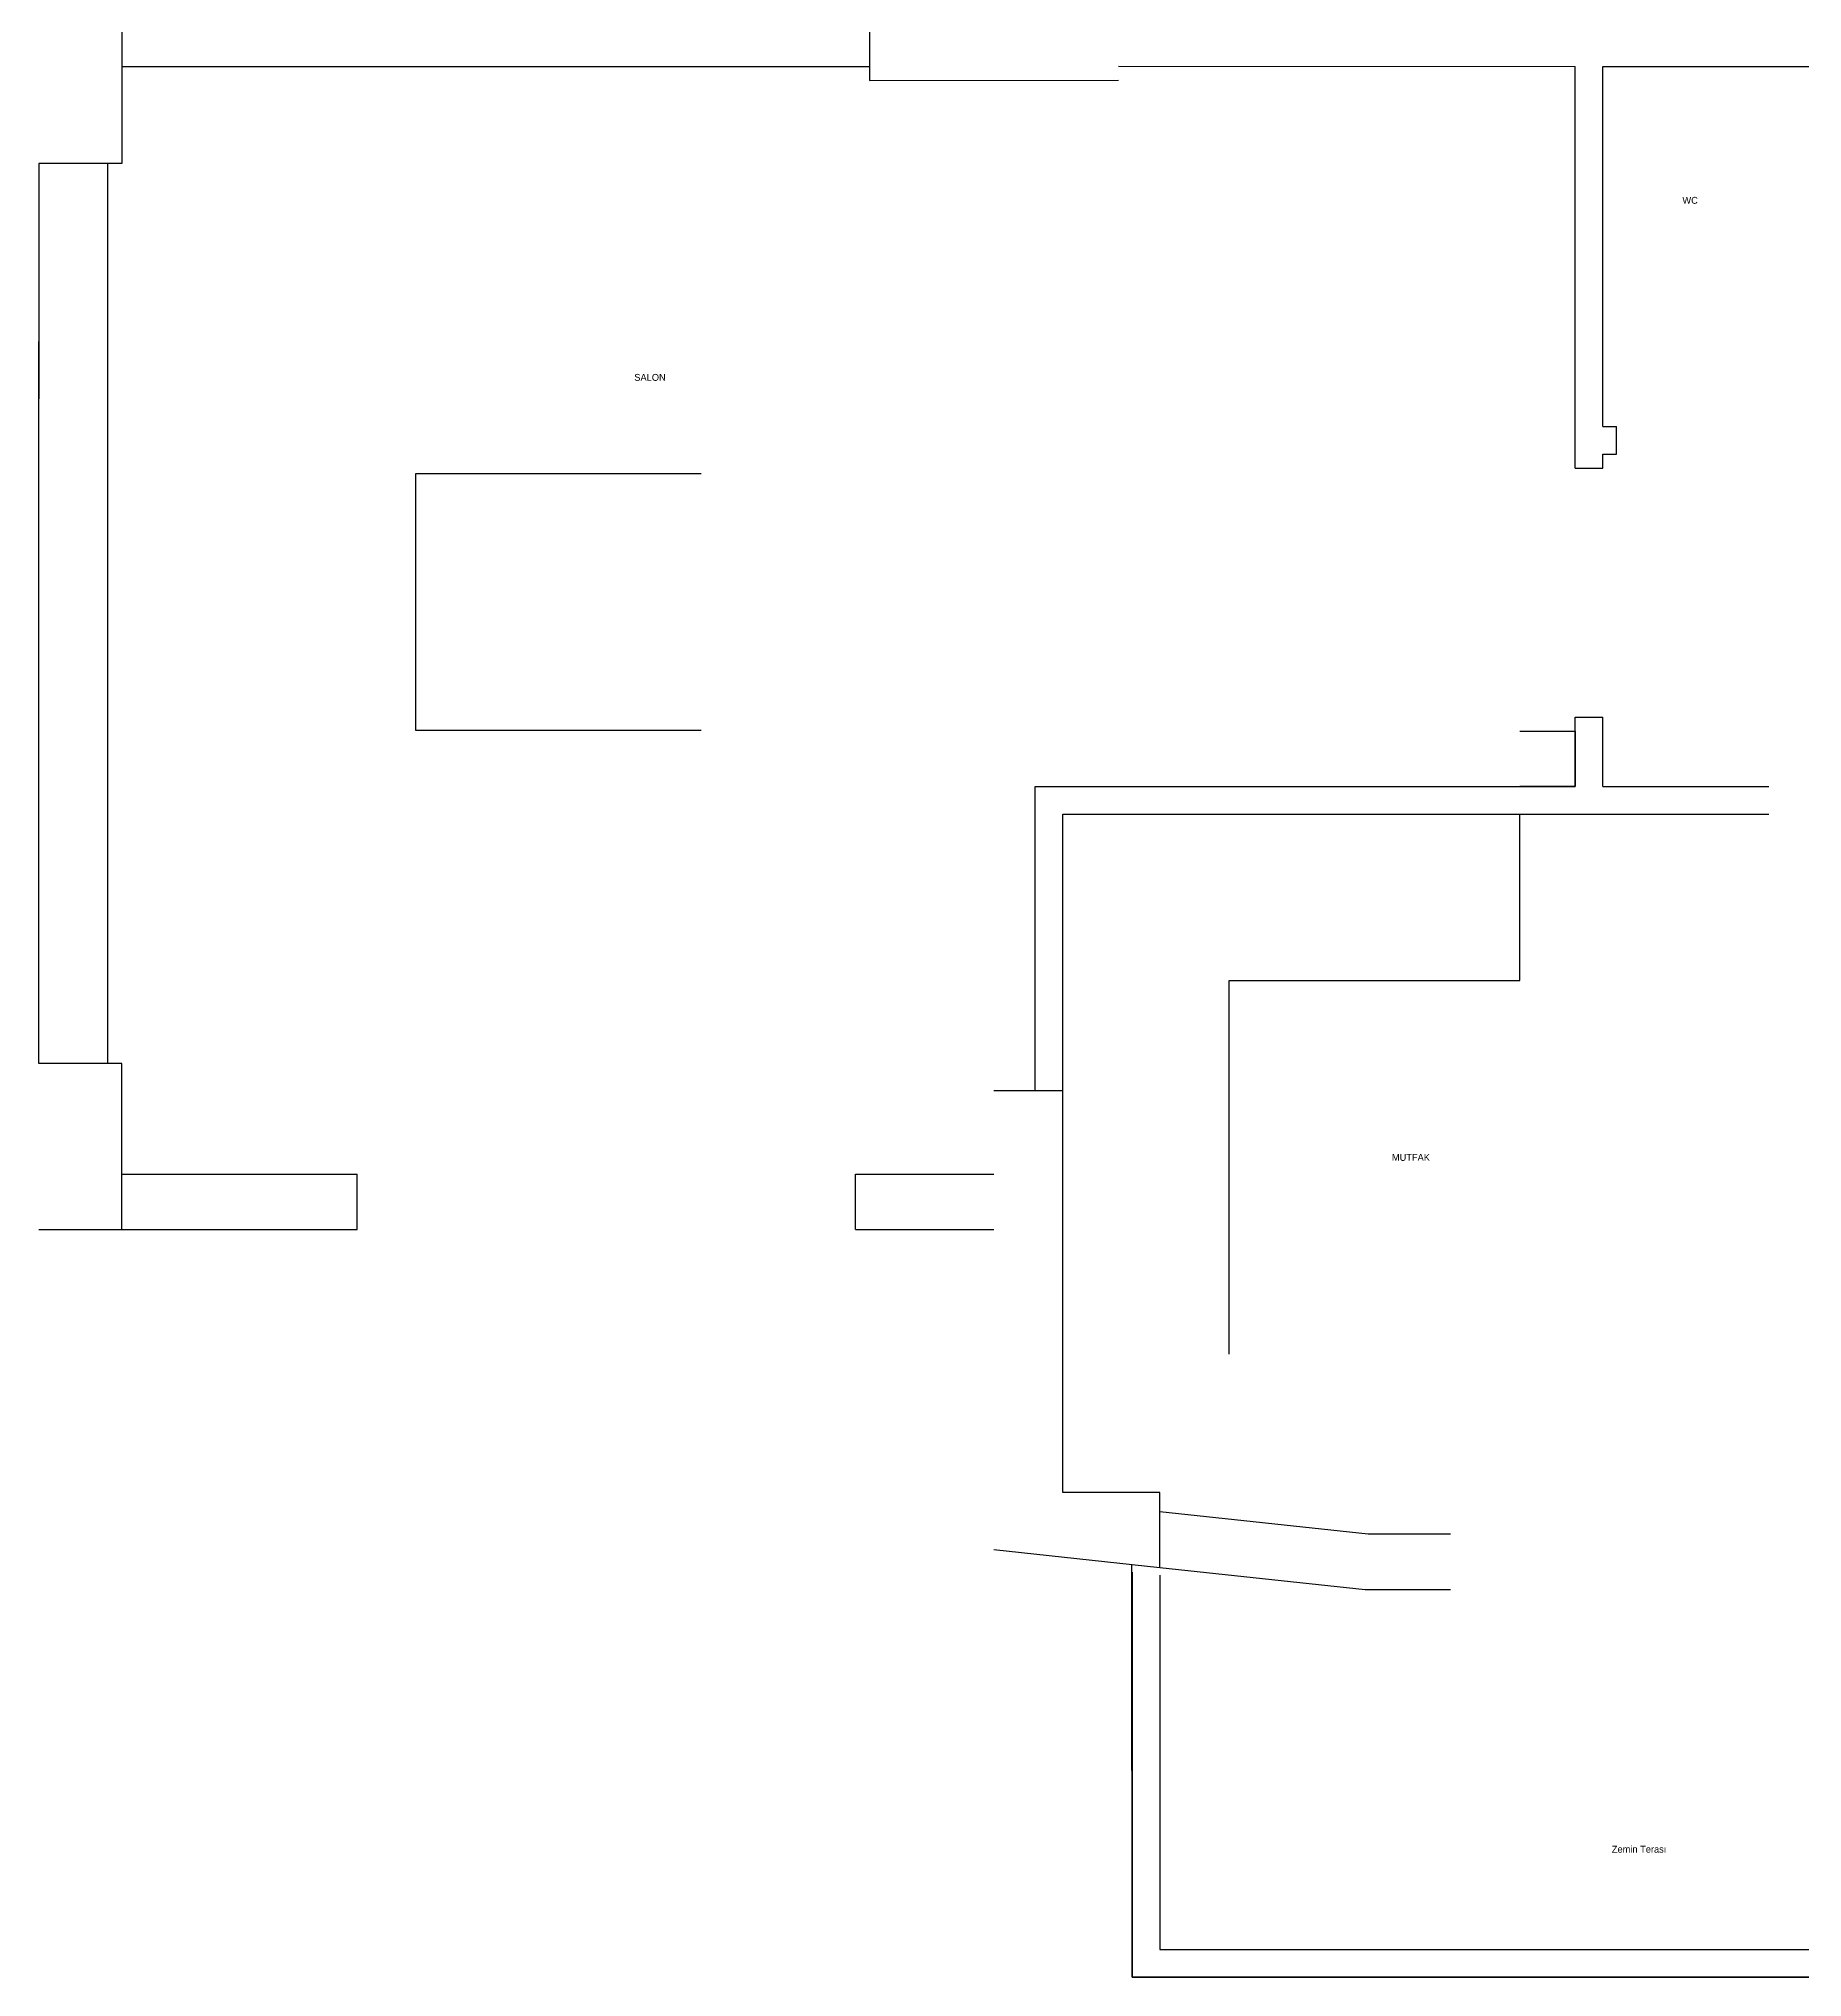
# Model space of a CAD drawing. Header units: metres. Extents: x 26 to 3156, y 26 to 1426.
# Drawn here: x 26 to 663, y 26 to 726 of the extents above; entities that cross this region are included whole.
import ezdxf

# ---------------------------------------------------------------- set-up
doc = ezdxf.new("R2010")
doc.units = ezdxf.units.M

msp = doc.modelspace()

# ---------------------------------------------------------------- linework, layer by layer
for p, q in [((55.685721, 716.040648), (325.785794, 716.040648)), ((415.785828, 716.140717), (580.685721, 716.040648)), ((580.685721, 571.040648), (580.685721, 716.040648)), ((590.685721, 586.040648), (590.685721, 716.040648)), ((590.685721, 716.040648), (780.748113, 716.040648)), ((25.685721, 681.040648), (25.685721, 596.040648)), ((50.685721, 596.040648), (50.685721, 681.040648)), ((25.685721, 356.040648), (25.685721, 616.77895)), ((50.685721, 356.040648), (50.685721, 616.77895)), ((590.685721, 586.040648), (595.685721, 586.040648)), ((595.685721, 576.040648), (595.685721, 586.040648)), ((590.685721, 571.040648), (590.685721, 576.040648)), ((590.685721, 576.040648), (595.685721, 576.040648)), ((580.685721, 571.040648), (590.685721, 571.040648)), ((580.685721, 456.040648), (580.685721, 481.040648)), ((580.685721, 481.040648), (590.685721, 481.040648)), ((590.685721, 456.040648), (590.685721, 481.040648)), ((385.685721, 346.140736), (385.685721, 456.040648)), ((385.685721, 456.040648), (580.685721, 456.040648)), ((590.685721, 456.040648), (650.685721, 456.040648)), ((395.685721, 346.140736), (395.685721, 446.040648)), ((395.685721, 446.040648), (650.685721, 446.040648)), ((560.685721, 386.040648), (560.685721, 446.040648)), ((455.685721, 386.040648), (560.685721, 386.040648)), ((455.685721, 251.040648), (455.685721, 386.040648)), ((55.685721, 316.040648), (140.685721, 316.040648)), ((140.685721, 296.040648), (140.685721, 316.040648)), ((320.685721, 296.040648), (320.685721, 316.040648)), ((320.685721, 316.040648), (370.685721, 316.040648)), ((55.685721, 296.040648), (140.685721, 296.040648)), ((320.685721, 296.040648), (370.685721, 296.040648))]:
    msp.add_line(p, q)
for points in [[(25.685721, 771.040648), (55.685721, 771.040648), (55.685721, 681.040648), (25.685721, 681.040648)], [(415.785828, 741.140717), (325.785794, 741.040648), (325.785794, 711.040648), (415.785828, 711.140717)], [(264.946657, 476.277486), (161.933843, 476.284281), (161.939969, 569.151915), (264.952784, 569.145119)], [(560.685721, 476.040648), (580.685721, 476.040648), (580.685721, 456.040648), (560.685721, 456.040648)], [(25.685721, 296.040648), (55.685721, 296.040648), (55.685721, 356.040648), (25.685721, 356.040648)], [(25.685721, 296.040648), (55.685721, 296.040648), (55.685721, 356.040648), (25.685721, 356.040648)], [(370.685721, 180.460688), (430.685721, 174.010871), (430.685721, 201.040648), (395.685721, 201.040648), (395.685721, 346.140736), (370.685721, 346.140736)], [(535.657649, 186.040648), (505.901307, 186.040648), (430.685721, 194.126095)], [(825.685721, 166.040648), (825.685721, 26.040648), (420.685721, 26.040648), (420.61761, 175.093162)], [(420.685721, 172.26807), (420.685721, 26.040648), (825.685721, 26.040648), (825.685721, 166.040648)], [(430.685721, 174.010871), (504.829425, 166.040648), (535.657649, 166.040648)], [(430.685721, 171.231103), (430.685721, 36.040648), (815.685721, 36.040648), (815.685721, 166.040648)]]:
    msp.add_lwpolyline(points)

# ---------------------------------------------------------------- texts
for s, p in [('WC', (619.479507, 666.499625)), ('SALON', (240.834986, 602.559722)), ('MUTFAK', (514.517616, 320.878318)), ('Zemin Terası', (593.989421, 71.028259))]:
    msp.add_text(s, height=2.5).set_placement(p)

doc.saveas('drawing.dxf')
